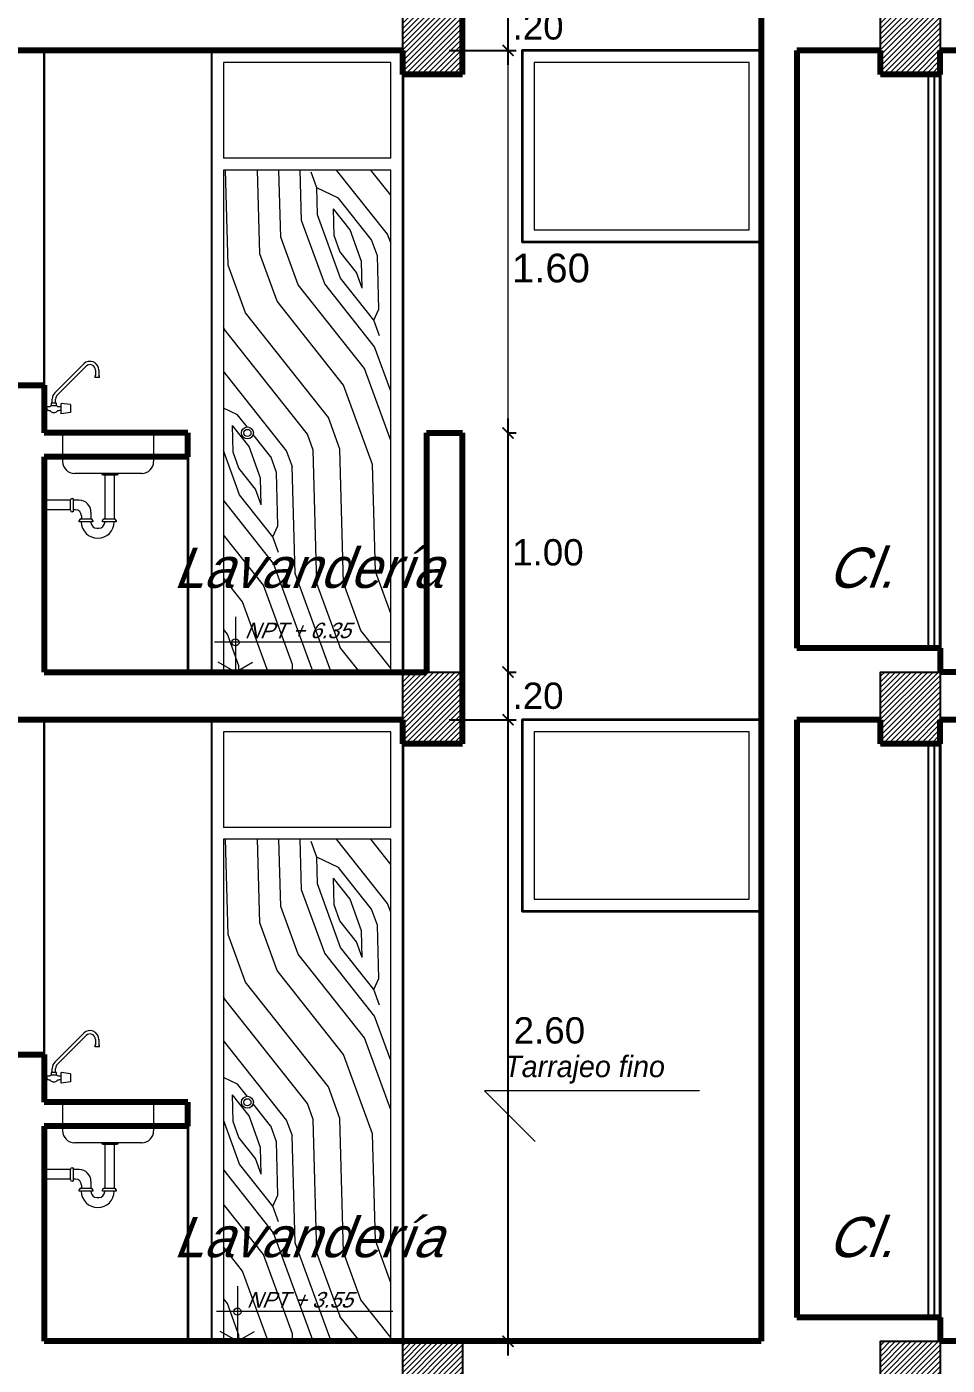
# Model space of a CAD drawing. Header units: millimetres. Extents: x 3779 to 7711, y 1445 to 3132.
# Drawn here: x 3951.95 to 3955.8, y 1475.88 to 1481.48 of the extents above; entities that cross this region are included whole.
import ezdxf

# ---------------------------------------------------------------- set-up
doc = ezdxf.new("R2010")
doc.units = ezdxf.units.MM
doc.header["$PDMODE"] = 3
doc.linetypes.add('HIDDEN', pattern=[9.525, 6.35, -3.175])
for name, color, linetype, lineweight in [('cotas', 7, 'Continuous', 5), ('pluma 1', 1, 'Continuous', 9), ('pluma 1.5', 14, 'Continuous', 15), ('pluma 2.5', 30, 'Continuous', 25), ('pluma 3', 251, 'Continuous', 30), ('pluma 3.5', 253, 'Continuous', 35), ('pluma 4', 34, 'Continuous', 40), ('pluma 8', 98, 'Continuous', 80), ('proyecciones', 32, 'HIDDEN', 9), ('SANITARIOS', 40, 'Continuous', 9), ('TEXTO', 7, 'Continuous', 9), ('TEXTURAS', 35, 'Continuous', 5)]:
    doc.layers.add(name, color=color, linetype=linetype, lineweight=lineweight)
doc.styles.add('nombreambiente', font='stylu.ttf', dxfattribs={"oblique": 20})
doc.styles.get("Standard").update_dxf_attribs({"font": 'arial.ttf'})
doc.dimstyles.new('INTERIOR', dxfattribs={"dimtxt": 0.11, "dimasz": 0.0465, "dimexe": 0.0345, "dimexo": 0.195, "dimgap": 0.0295, "dimtad": 2, "dimtih": 1, "dimtoh": 1, "dimzin": 4, "dimdsep": 46, "dimtxsty": 'Standard', "dimblk": 'ARCHTICK', "dimcen": 0, "dimdle": 0.06, "dimclrd": 256, "dimclre": 256, "dimclrt": 256, "dimadec": 0, "dimazin": 0, "dimtfac": 1, "dimtmove": 0, "dimatfit": 3, "dimldrblk": 'ARCHTICK', "dimfxl": 0.0345, "dimtolj": 1, "dimtzin": 0, "dimlwe": 25, "dimarcsym": 0})

# ---------------------------------------------------------------- blocks, each defined once
blk = doc.blocks.new('ttryt')
at = {"layer": 'pluma 1'}
for p, q in [((1118.6396, 393.5141), (1118.6396, 393.2829)), ((1119.2894, 393.4071), (1118.5516, 393.4071)), ((1118.6396, 393.2829), (1118.5676, 393.3244)), ((1118.6396, 393.2829), (1118.7115, 393.3244))]:
    blk.add_line(p, q, dxfattribs=at)
at = {"layer": 'pluma 1', "linetype": 'Continuous'}
blk.add_circle((1118.6396, 393.4071), 0.015, dxfattribs=at)
blk = doc.blocks.new('_ArchTick')
at = {"color": 0, "linetype": 'ByBlock', "lineweight": 40, "const_width": 0.15}
blk.add_lwpolyline([(-0.5, -0.5), (0.5, 0.5)], dxfattribs=at)
blk = doc.blocks.new('*D839')
at = {"layer": 'cotas', "lineweight": -2, "transparency": 16777216}
blk.add_line((3953.9617, 1475.9228), (3953.9617, 1478.6428), dxfattribs=at)
at = {"layer": 'cotas', "lineweight": 25, "transparency": 16777216}
for p, q in [((3953.7157, 1478.5828), (3953.9962, 1478.5828)), ((3953.7157, 1475.9828), (3953.9962, 1475.9828))]:
    blk.add_line(p, q, dxfattribs=at)
at = {"layer": 'Defpoints', "color": 0, "transparency": 16777216}
for p in [(3953.5207, 1478.5828), (3953.9617, 1478.5828), (3953.5207, 1475.9828)]:
    blk.add_point(p, dxfattribs=at)
at = {"layer": 'cotas', "lineweight": -2, "transparency": 16777216, "xscale": 0.04649999999999999, "yscale": 0.04649999999999999, "zscale": 0.04649999999999999}
for p, rotation in [((3953.9617, 1478.5828), 90), ((3953.9617, 1475.9828), 270)]:
    blk.add_blockref('_ArchTick', p, dxfattribs=dict(at, rotation=rotation))
at = {"layer": 'cotas', "transparency": 16777216, "insert": (3954.1348, 1477.2828), "char_height": 0.11, "attachment_point": 5}
blk.add_mtext('\\A1;2.60', dxfattribs=at)
blk = doc.blocks.new('*D840')
at = {"layer": 'cotas', "lineweight": -2, "transparency": 16777216}
blk.add_line((3953.9617, 1478.5228), (3953.9617, 1478.8428), dxfattribs=at)
at = {"layer": 'cotas', "lineweight": 25, "transparency": 16777216}
for p, q in [((3953.9657, 1478.7828), (3953.9962, 1478.7828)), ((3953.7157, 1478.5828), (3953.9962, 1478.5828))]:
    blk.add_line(p, q, dxfattribs=at)
at = {"layer": 'Defpoints', "color": 0, "transparency": 16777216}
for p in [(3953.7707, 1478.7828), (3953.9617, 1478.7828), (3953.5207, 1478.5828)]:
    blk.add_point(p, dxfattribs=at)
at = {"layer": 'cotas', "lineweight": -2, "transparency": 16777216, "xscale": 0.04649999999999999, "yscale": 0.04649999999999999, "zscale": 0.04649999999999999}
for p, rotation in [((3953.9617, 1478.7828), 90), ((3953.9617, 1478.5828), 270)]:
    blk.add_blockref('_ArchTick', p, dxfattribs=dict(at, rotation=rotation))
at = {"layer": 'cotas', "transparency": 16777216, "insert": (3954.0874, 1478.6828), "char_height": 0.11, "attachment_point": 5}
blk.add_mtext('\\A1;.20', dxfattribs=at)
blk = doc.blocks.new('*D841')
at = {"layer": 'cotas', "lineweight": -2, "transparency": 16777216}
blk.add_line((3953.9617, 1478.7228), (3953.9617, 1479.8428), dxfattribs=at)
at = {"layer": 'cotas', "lineweight": 25, "transparency": 16777216}
for p, q in [((3953.9657, 1479.7828), (3953.9962, 1479.7828)), ((3953.9657, 1478.7828), (3953.9962, 1478.7828))]:
    blk.add_line(p, q, dxfattribs=at)
at = {"layer": 'Defpoints', "color": 0, "transparency": 16777216}
for p in [(3953.7707, 1479.7828), (3953.9617, 1479.7828), (3953.7707, 1478.7828)]:
    blk.add_point(p, dxfattribs=at)
at = {"layer": 'cotas', "lineweight": -2, "transparency": 16777216, "xscale": 0.04649999999999999, "yscale": 0.04649999999999999, "zscale": 0.04649999999999999}
for p, rotation in [((3953.9617, 1479.7828), 90), ((3953.9617, 1478.7828), 270)]:
    blk.add_blockref('_ArchTick', p, dxfattribs=dict(at, rotation=rotation))
at = {"layer": 'cotas', "transparency": 16777216, "insert": (3954.1287, 1479.2828), "char_height": 0.11, "attachment_point": 5}
blk.add_mtext('\\A1;1.00', dxfattribs=at)
blk = doc.blocks.new('*D842')
at = {"layer": 'cotas', "lineweight": -2, "transparency": 16777216}
blk.add_line((3953.9617, 1481.3228), (3953.9617, 1481.6428), dxfattribs=at)
at = {"layer": 'cotas', "lineweight": 25, "transparency": 16777216}
for p, q in [((3953.9657, 1481.5828), (3953.9962, 1481.5828)), ((3953.7157, 1481.3828), (3953.9962, 1481.3828))]:
    blk.add_line(p, q, dxfattribs=at)
at = {"layer": 'Defpoints', "color": 0, "transparency": 16777216}
for p in [(3953.7707, 1481.5828), (3953.9617, 1481.5828), (3953.5207, 1481.3828)]:
    blk.add_point(p, dxfattribs=at)
at = {"layer": 'cotas', "lineweight": -2, "transparency": 16777216, "xscale": 0.04649999999999999, "yscale": 0.04649999999999999, "zscale": 0.04649999999999999}
for p, rotation in [((3953.9617, 1481.5828), 90), ((3953.9617, 1481.3828), 270)]:
    blk.add_blockref('_ArchTick', p, dxfattribs=dict(at, rotation=rotation))
at = {"layer": 'cotas', "transparency": 16777216, "insert": (3954.0874, 1481.4828), "char_height": 0.11, "attachment_point": 5}
blk.add_mtext('\\A1;.20', dxfattribs=at)
blk = doc.blocks.new('*D846')
at = {"layer": 'cotas', "lineweight": -2, "transparency": 16777216}
for p, q in [((3955.8795, 1476.0828), (3955.8795, 1476.1293)), ((3955.8795, 1476.1293), (3956.1013, 1476.1293)), ((3955.8795, 1475.9228), (3955.8795, 1476.0828))]:
    blk.add_line(p, q, dxfattribs=at)
at = {"layer": 'cotas', "lineweight": 25, "transparency": 16777216}
for p, q in [((3955.9657, 1476.0828), (3955.914, 1476.0828)), ((3955.9657, 1475.9828), (3955.914, 1475.9828))]:
    blk.add_line(p, q, dxfattribs=at)
at = {"layer": 'Defpoints', "color": 0, "transparency": 16777216}
for p in [(3955.7707, 1476.0828), (3955.8795, 1476.0828), (3955.7707, 1475.9828)]:
    blk.add_point(p, dxfattribs=at)
at = {"layer": 'cotas', "lineweight": -2, "transparency": 16777216, "xscale": 0.04649999999999999, "yscale": 0.04649999999999999, "zscale": 0.04649999999999999}
for p, rotation in [((3955.8795, 1476.0828), 90), ((3955.8795, 1475.9828), 270)]:
    blk.add_blockref('_ArchTick', p, dxfattribs=dict(at, rotation=rotation))
at = {"layer": 'cotas', "transparency": 16777216, "insert": (3956.0052, 1476.0436), "char_height": 0.11, "attachment_point": 5}
blk.add_mtext('\\A1;.10', dxfattribs=at)
blk = doc.blocks.new('*D680')
at = {"layer": 'cotas', "lineweight": -2, "transparency": 16777216}
for p, q in [((3955.8795, 1478.8813), (3955.8795, 1478.9278)), ((3955.8795, 1478.9278), (3956.1013, 1478.9278)), ((3955.8795, 1478.7213), (3955.8795, 1478.8813))]:
    blk.add_line(p, q, dxfattribs=at)
at = {"layer": 'cotas', "lineweight": 25, "transparency": 16777216}
for p, q in [((3955.9657, 1478.8813), (3955.914, 1478.8813)), ((3955.9657, 1478.7813), (3955.914, 1478.7813))]:
    blk.add_line(p, q, dxfattribs=at)
at = {"layer": 'Defpoints', "color": 0, "transparency": 16777216}
for p in [(3955.7707, 1478.8813), (3955.8795, 1478.8813), (3955.7707, 1478.7813)]:
    blk.add_point(p, dxfattribs=at)
at = {"layer": 'cotas', "lineweight": -2, "transparency": 16777216, "xscale": 0.04649999999999999, "yscale": 0.04649999999999999, "zscale": 0.04649999999999999}
for p, rotation in [((3955.8795, 1478.8813), 90), ((3955.8795, 1478.7813), 270)]:
    blk.add_blockref('_ArchTick', p, dxfattribs=dict(at, rotation=rotation))
at = {"layer": 'cotas', "transparency": 16777216, "insert": (3956.0052, 1478.8421), "char_height": 0.11, "attachment_point": 5}
blk.add_mtext('\\A1;.10', dxfattribs=at)

msp = doc.modelspace()

# ---------------------------------------------------------------- hatches: boundary and pattern name
at = {"layer": 'TEXTURAS'}
h = msp.add_hatch(dxfattribs=at)
h.set_pattern_fill('LINE', color=256, scale=0.005, angle=45)
h.set_pattern_definition([(45, (-204.121848, 133.283055), (-0.01122532015, 0.01122532015), [])])
h.paths.add_polyline_path([(3953.7707, 1481.5828), (3953.6707, 1481.5828), (3953.5207, 1481.5828), (3953.5207, 1481.2828), (3953.7707, 1481.2828), (3953.7707, 1481.3828)])
h = msp.add_hatch(dxfattribs=at)
h.set_pattern_fill('LINE', color=256, scale=0.005, angle=45)
h.set_pattern_definition([(45, (-202.121848, 133.283055), (-0.01122532015, 0.01122532015), [])])
h.paths.add_polyline_path([(3955.7707, 1481.5828), (3955.6707, 1481.5828), (3955.5207, 1481.5828), (3955.5207, 1481.2828), (3955.7707, 1481.2828), (3955.7707, 1481.3828)])
h = msp.add_hatch(dxfattribs=at)
h.set_pattern_fill('WOODFACE', color=256, angle=65, pattern_type=2)
h.set_pattern_definition([(65, (-104.6108, 49.1613), (-0.48368953, 1.32892605), [0.05, -0.95]), (155, (-104.7589, 49.6717), (-1.32892605, -0.48368953), [0.1, -0.9]), (110, (-104.7528, 49.4482), (-0.90630779, 0.42261826), [0.0707, -0.2121, 0.0707, -0.1414, 0.495, -0.42431356]), (110, (-104.5866, 49.0948), (-0.90630779, 0.42261826), [0.07071, -0.14142, 0.07071, -1.13137356]), (110, (-104.5293, 49.4543), (-0.90630779, 0.42261826), [0.07071, -1.34350356]), (110, (-104.4417, 49.5238), (-0.90630779, 0.42261826), [0.07071, -1.34350356]), (110, (-104.59574, 49.4301), (-0.90630779, 0.42261826), [0.07071, -1.34350356]), (110, (-104.6622, 49.4059), (-0.90630779, 0.42261826), [0.14142, -1.27279356]), (110, (-105.2363, 49.94945), (-0.90630779, 0.42261826), [0.14142, -1.27279356]), (110, (-104.7498, 49.3364), (-0.90630779, 0.42261826), [0.28284, -1.13137356]), (110, (-104.8162, 49.3122), (-0.90630779, 0.42261826), [0.28284, -1.13137356]), (110, (-104.8134, 50.0281), (-0.90630779, 0.42261826), [0.28284, -1.13137356]), (110, (-104.928, 49.3092), (-0.90630779, 0.42261826), [0.212132, -1.20208156]), (110, (-105.14845, 49.1913), (-0.90630779, 0.42261826), [0.212132, -1.20208156]), (110, (-105.01555, 49.2397), (-0.90630779, 0.42261826), [0.212132, -1.20208156]), (110, (-105.01274, 49.95556), (-0.90630779, 0.42261826), [0.3535534, -1.06066016]), (110, (-105.1003, 49.88606), (-0.90630779, 0.42261826), [0.3535534, -1.06066016]), (110, (-104.8315, 49.871), (-0.90630779, 0.42261826), [0.49497475, -0.91923882]), (91.565051, (-104.65914, 49.29415), (0.42261826, 0.906307787), [0.1118034, -2.12426458]), (91.565051, (-104.8465, 49.6022), (0.42261826, 0.906307787), [0.1118034, -2.12426458]), (91.565051, (-104.777, 49.5146), (0.42261826, 0.906307787), [0.1118034, -2.12426458]), (91.565051, (-104.58964, 49.20657), (0.42261826, 0.906307787), [0.2236068, -2.01246118]), (91.565051, (-104.91295, 49.578), (0.42261826, 0.906307787), [0.3354102, -1.90065778]), (91.565051, (-105.00053, 49.5085), (0.42261826, 0.906307787), [0.4472136, -1.78885438]), (91.565051, (-105.0881, 49.439), (0.42261826, 0.906307787), [0.4472136, -1.78885438]), (91.565051, (-105.4234, 49.42985), (0.42261826, 0.906307787), [0.4472136, -1.78885438]), (91.565051, (-105.33276, 49.3876), (0.42261826, 0.906307787), [0.559017, -1.67705098]), (91.565051, (-105.221, 49.39064), (0.42261826, 0.906307787), [0.559017, -1.67705098]), (128.434949, (-104.71056, 49.5388), (-0.906307787, 0.42261826), [0.1118034, -2.12426458]), (128.434949, (-104.6833, 49.3606), (-0.906307787, 0.42261826), [0.1118034, -2.12426458]), (128.434949, (-104.61077, 49.16125), (-0.906307787, 0.42261826), [0.2236068, -2.01246118]), (128.434949, (-104.61993, 49.49654), (-0.906307787, 0.42261826), [0.2236068, -2.01246118]), (128.434949, (-104.6077, 49.0495), (-0.906307787, 0.42261826), [0.3354102, -1.90065778]), (128.434949, (-104.64998, 48.95886), (-0.906307787, 0.42261826), [0.4472136, -1.78885438]), (128.434949, (-104.31493, 49.79567), (-0.906307787, 0.42261826), [0.4472136, -1.78885438]), (128.434949, (-104.5535, 49.52072), (-0.906307787, 0.42261826), [0.4472136, -1.78885438]), (128.434949, (-104.37833, 49.65972), (-0.906307787, 0.42261826), [0.559017, -1.67705098]), (128.434949, (-104.4659, 49.59022), (-0.906307787, 0.42261826), [0.559017, -1.67705098])])
h.paths.add_polyline_path([(3953.4707, 1480.8828), (3952.7707, 1480.8828), (3952.7707, 1478.7828), (3953.4707, 1478.7828)])
h.paths.add_polyline_path([(3952.8957, 1479.7828, -1), (3952.8457, 1479.7828, -1)], flags=16)
h.paths.add_polyline_path([(3952.8857, 1479.7828, -1), (3952.8557, 1479.7828, -1)], flags=0)
h = msp.add_hatch(dxfattribs=at)
h.set_pattern_fill('LINE', color=256, scale=0.005, angle=45)
h.set_pattern_definition([(45, (-204.121848, 130.483055), (-0.01122532015, 0.01122532015), [])])
h.paths.add_polyline_path([(3953.7707, 1478.7828), (3953.6707, 1478.7828), (3953.5207, 1478.7828), (3953.5207, 1478.4828), (3953.7707, 1478.4828), (3953.7707, 1478.5828)])
h = msp.add_hatch(dxfattribs=at)
h.set_pattern_fill('LINE', color=256, scale=0.005, angle=45)
h.set_pattern_definition([(45, (-202.121848, 130.483055), (-0.01122532015, 0.01122532015), [])])
h.paths.add_polyline_path([(3955.7707, 1478.7828), (3955.6707, 1478.7828), (3955.5207, 1478.7828), (3955.5207, 1478.4828), (3955.7707, 1478.4828), (3955.7707, 1478.5828)])
h = msp.add_hatch(dxfattribs=at)
h.set_pattern_fill('WOODFACE', color=256, angle=65, pattern_type=2)
h.set_pattern_definition([(65, (-104.6108, 46.3613), (-0.48368953, 1.32892605), [0.05, -0.95]), (155, (-104.7589, 46.8717), (-1.32892605, -0.48368953), [0.1, -0.9]), (110, (-104.7528, 46.6482), (-0.90630779, 0.42261826), [0.0707, -0.2121, 0.0707, -0.1414, 0.495, -0.42431356]), (110, (-104.5866, 46.2948), (-0.90630779, 0.42261826), [0.07071, -0.14142, 0.07071, -1.13137356]), (110, (-104.5293, 46.6543), (-0.90630779, 0.42261826), [0.07071, -1.34350356]), (110, (-104.4417, 46.7238), (-0.90630779, 0.42261826), [0.07071, -1.34350356]), (110, (-104.59574, 46.6301), (-0.90630779, 0.42261826), [0.07071, -1.34350356]), (110, (-104.6622, 46.6059), (-0.90630779, 0.42261826), [0.14142, -1.27279356]), (110, (-105.2363, 47.14945), (-0.90630779, 0.42261826), [0.14142, -1.27279356]), (110, (-104.7498, 46.5364), (-0.90630779, 0.42261826), [0.28284, -1.13137356]), (110, (-104.8162, 46.5122), (-0.90630779, 0.42261826), [0.28284, -1.13137356]), (110, (-104.8134, 47.2281), (-0.90630779, 0.42261826), [0.28284, -1.13137356]), (110, (-104.928, 46.5092), (-0.90630779, 0.42261826), [0.212132, -1.20208156]), (110, (-105.14845, 46.3913), (-0.90630779, 0.42261826), [0.212132, -1.20208156]), (110, (-105.01555, 46.4397), (-0.90630779, 0.42261826), [0.212132, -1.20208156]), (110, (-105.01274, 47.15556), (-0.90630779, 0.42261826), [0.3535534, -1.06066016]), (110, (-105.1003, 47.08606), (-0.90630779, 0.42261826), [0.3535534, -1.06066016]), (110, (-104.8315, 47.071), (-0.90630779, 0.42261826), [0.49497475, -0.91923882]), (91.565051, (-104.65914, 46.49415), (0.42261826, 0.906307787), [0.1118034, -2.12426458]), (91.565051, (-104.8465, 46.8022), (0.42261826, 0.906307787), [0.1118034, -2.12426458]), (91.565051, (-104.777, 46.7146), (0.42261826, 0.906307787), [0.1118034, -2.12426458]), (91.565051, (-104.58964, 46.40657), (0.42261826, 0.906307787), [0.2236068, -2.01246118]), (91.565051, (-104.91295, 46.778), (0.42261826, 0.906307787), [0.3354102, -1.90065778]), (91.565051, (-105.00053, 46.7085), (0.42261826, 0.906307787), [0.4472136, -1.78885438]), (91.565051, (-105.0881, 46.639), (0.42261826, 0.906307787), [0.4472136, -1.78885438]), (91.565051, (-105.4234, 46.62985), (0.42261826, 0.906307787), [0.4472136, -1.78885438]), (91.565051, (-105.33276, 46.5876), (0.42261826, 0.906307787), [0.559017, -1.67705098]), (91.565051, (-105.221, 46.59064), (0.42261826, 0.906307787), [0.559017, -1.67705098]), (128.434949, (-104.71056, 46.7388), (-0.906307787, 0.42261826), [0.1118034, -2.12426458]), (128.434949, (-104.6833, 46.5606), (-0.906307787, 0.42261826), [0.1118034, -2.12426458]), (128.434949, (-104.61077, 46.36125), (-0.906307787, 0.42261826), [0.2236068, -2.01246118]), (128.434949, (-104.61993, 46.69654), (-0.906307787, 0.42261826), [0.2236068, -2.01246118]), (128.434949, (-104.6077, 46.2495), (-0.906307787, 0.42261826), [0.3354102, -1.90065778]), (128.434949, (-104.64998, 46.15886), (-0.906307787, 0.42261826), [0.4472136, -1.78885438]), (128.434949, (-104.31493, 46.99567), (-0.906307787, 0.42261826), [0.4472136, -1.78885438]), (128.434949, (-104.5535, 46.72072), (-0.906307787, 0.42261826), [0.4472136, -1.78885438]), (128.434949, (-104.37833, 46.85972), (-0.906307787, 0.42261826), [0.559017, -1.67705098]), (128.434949, (-104.4659, 46.79022), (-0.906307787, 0.42261826), [0.559017, -1.67705098])])
h.paths.add_polyline_path([(3953.4707, 1478.0828), (3952.7707, 1478.0828), (3952.7707, 1475.9828), (3953.4707, 1475.9828)])
h.paths.add_polyline_path([(3952.8957, 1476.9828, -1), (3952.8457, 1476.9828, -1)], flags=16)
h.paths.add_polyline_path([(3952.8857, 1476.9828, -1), (3952.8557, 1476.9828, -1)], flags=0)
h = msp.add_hatch(dxfattribs=at)
h.set_pattern_fill('LINE', color=256, scale=0.005, angle=45)
h.set_pattern_definition([(45, (-204.121848, 127.683055), (-0.01122532015, 0.01122532015), [])])
h.paths.add_polyline_path([(3953.7707, 1475.9828), (3953.6707, 1475.9828), (3953.5207, 1475.9828), (3953.5207, 1475.6828), (3953.7707, 1475.6828), (3953.7707, 1475.7828)])
h = msp.add_hatch(dxfattribs=at)
h.set_pattern_fill('LINE', color=256, scale=0.005, angle=45)
h.set_pattern_definition([(45, (-202.121848, 127.683055), (-0.01122532015, 0.01122532015), [])])
h.paths.add_polyline_path([(3955.7707, 1475.9828), (3955.6707, 1475.9828), (3955.5207, 1475.9828), (3955.5207, 1475.6828), (3955.7707, 1475.6828), (3955.7707, 1475.7828)])

# ---------------------------------------------------------------- linework, layer by layer
at = {"layer": 'cotas'}
for p, q in [((3953.9617, 1479.7228), (3953.9617, 1481.4428)), ((3955.0207, 1481.3828), (3954.0207, 1481.3828)), ((3955.0207, 1478.5828), (3954.0207, 1478.5828))]:
    msp.add_line(p, q, dxfattribs=at)
at = {"layer": 'cotas', "lineweight": 25}
for p, q in [((3953.7157, 1481.3828), (3953.9962, 1481.3828)), ((3953.9657, 1479.7828), (3953.9962, 1479.7828))]:
    msp.add_line(p, q, dxfattribs=at)
at = {"layer": 'pluma 1'}
for p, q in [((3953.4707, 1480.9328), (3952.7707, 1480.9328)), ((3953.4707, 1480.8828), (3952.7707, 1480.8828)), ((3953.4707, 1478.1328), (3952.7707, 1478.1328)), ((3953.4707, 1478.0828), (3952.7707, 1478.0828))]:
    msp.add_line(p, q, dxfattribs=at)
for points in [[(3953.4707, 1480.9328), (3953.4707, 1481.2828), (3953.4707, 1481.3328), (3952.7707, 1481.3328), (3952.7707, 1480.9328)], [(3952.7707, 1480.8828), (3952.7707, 1478.7828), (3953.4707, 1478.7828), (3953.4707, 1480.8828)], [(3953.4707, 1478.1328), (3953.4707, 1478.4828), (3953.4707, 1478.5328), (3952.7707, 1478.5328), (3952.7707, 1478.1328)], [(3952.7707, 1478.0828), (3952.7707, 1475.9828), (3953.4707, 1475.9828), (3953.4707, 1478.0828)]]:
    msp.add_lwpolyline(points, dxfattribs=at)
for points in [[(3954.9707, 1481.3328), (3954.0707, 1481.3328), (3954.0707, 1480.6328), (3954.9707, 1480.6328)], [(3954.9707, 1478.5328), (3954.0707, 1478.5328), (3954.0707, 1477.8328), (3954.9707, 1477.8328)]]:
    msp.add_lwpolyline(points, close=True, dxfattribs=at)
for centre, radius in [((3952.8707, 1479.7828), 0.025), ((3952.8707, 1479.7828), 0.015), ((3952.8707, 1476.9828), 0.025), ((3952.8707, 1476.9828), 0.015)]:
    msp.add_circle(centre, radius, dxfattribs=at)
at = {"layer": 'pluma 1.5'}
for p, q in [((3952.0973, 1479.6828), (3952.0973, 1479.6635)), ((3952.4782, 1479.6828), (3952.4782, 1479.6635)), ((3952.0973, 1476.8828), (3952.0973, 1476.8635)), ((3952.4782, 1476.8828), (3952.4782, 1476.8635))]:
    msp.add_line(p, q, dxfattribs=at)
at = {"layer": 'pluma 2.5'}
for p, q in [((3952.7207, 1481.3828), (3952.7207, 1478.7828)), ((3955.7207, 1481.2828), (3955.7207, 1478.8828)), ((3955.7457, 1481.2828), (3955.7457, 1478.8828)), ((3952.7207, 1478.5828), (3952.7207, 1475.9828)), ((3955.7207, 1478.4828), (3955.7207, 1476.0828)), ((3955.7457, 1478.4828), (3955.7457, 1476.0828))]:
    msp.add_line(p, q, dxfattribs=at)
for points in [[(3953.7707, 1481.2828), (3953.5207, 1481.2828), (3953.5207, 1481.5828), (3953.7707, 1481.5828)], [(3955.7707, 1481.2828), (3955.5207, 1481.2828), (3955.5207, 1481.5828), (3955.7707, 1481.5828)], [(3953.7707, 1478.4828), (3953.5207, 1478.4828), (3953.5207, 1478.7828), (3953.7707, 1478.7828)], [(3955.7707, 1478.4828), (3955.5207, 1478.4828), (3955.5207, 1478.7828), (3955.7707, 1478.7828)], [(3953.7707, 1475.6828), (3953.5207, 1475.6828), (3953.5207, 1475.9828), (3953.7707, 1475.9828)], [(3955.7707, 1475.6828), (3955.5207, 1475.6828), (3955.5207, 1475.9828), (3955.7707, 1475.9828)]]:
    msp.add_lwpolyline(points, close=True, dxfattribs=at)
at = {"layer": 'pluma 3'}
for p, q in [((3952.0207, 1479.9828), (3952.0207, 1481.3828)), ((3952.0207, 1477.1828), (3952.0207, 1478.5828))]:
    msp.add_line(p, q, dxfattribs=at)
at = {"layer": 'pluma 3.5'}
for p, q in [((3953.5207, 1481.2828), (3953.5207, 1478.7828)), ((3952.6207, 1479.6828), (3952.6207, 1478.7828)), ((3953.5207, 1478.4828), (3953.5207, 1475.9828)), ((3952.6207, 1476.8828), (3952.6207, 1475.9828))]:
    msp.add_line(p, q, dxfattribs=at)
for points in [[(3955.0207, 1481.3828), (3954.0207, 1481.3828), (3954.0207, 1480.5828), (3955.0207, 1480.5828)], [(3955.0207, 1478.5828), (3954.0207, 1478.5828), (3954.0207, 1477.7828), (3955.0207, 1477.7828)]]:
    msp.add_lwpolyline(points, close=True, dxfattribs=at)
at = {"layer": 'pluma 4'}
for p, q in [((3955.7707, 1481.2828), (3955.7707, 1478.8828)), ((3955.7707, 1478.4828), (3955.7707, 1476.0828))]:
    msp.add_line(p, q, dxfattribs=at)
at = {"layer": 'pluma 8'}
for p, q in [((3955.0207, 1485.3828), (3955.0207, 1475.9828)), ((3953.7707, 1481.2828), (3953.7707, 1482.5828)), ((3953.5207, 1481.3828), (3950.4207, 1481.3828)), ((3953.5207, 1481.2828), (3953.5207, 1481.3824)), ((3955.1707, 1481.3828), (3955.1707, 1478.8828)), ((3955.5207, 1481.3828), (3955.1707, 1481.3828)), ((3955.5207, 1481.2828), (3955.5207, 1481.3824)), ((3958.0207, 1481.3828), (3955.7707, 1481.3828)), ((3955.7707, 1481.2828), (3955.7707, 1481.3828)), ((3953.7707, 1481.2828), (3953.5207, 1481.2828)), ((3955.7707, 1481.2828), (3955.5207, 1481.2828)), ((3951.8707, 1479.9828), (3952.0207, 1479.9828)), ((3952.0207, 1479.9828), (3952.0207, 1479.7828)), ((3952.6207, 1479.7828), (3952.0207, 1479.7828)), ((3952.6207, 1479.6828), (3952.6207, 1479.7828)), ((3953.6207, 1479.7828), (3953.6207, 1478.7828)), ((3953.6207, 1479.7828), (3953.7707, 1479.7828)), ((3953.7707, 1478.4828), (3953.7707, 1479.7828)), ((3952.0207, 1479.6828), (3952.0207, 1478.7828)), ((3952.6207, 1479.6828), (3952.0207, 1479.6828)), ((3955.7707, 1478.8828), (3955.1707, 1478.8828)), ((3955.7707, 1478.8828), (3955.7707, 1478.7828)), ((3952.0207, 1478.7828), (3953.6207, 1478.7828)), ((3958.1207, 1478.7828), (3955.7707, 1478.7828)), ((3953.5207, 1478.5828), (3950.4207, 1478.5828)), ((3953.5207, 1478.4828), (3953.5207, 1478.5824)), ((3955.5207, 1478.5828), (3955.1707, 1478.5828)), ((3955.1707, 1478.5828), (3955.1707, 1476.0828)), ((3955.5207, 1478.4828), (3955.5207, 1478.5824)), ((3958.0207, 1478.5828), (3955.7707, 1478.5828)), ((3955.7707, 1478.4828), (3955.7707, 1478.5828)), ((3953.7707, 1478.4828), (3953.5207, 1478.4828)), ((3955.7707, 1478.4828), (3955.5207, 1478.4828)), ((3951.8707, 1477.1828), (3952.0207, 1477.1828)), ((3952.0207, 1477.1828), (3952.0207, 1476.9828)), ((3952.6207, 1476.9828), (3952.0207, 1476.9828)), ((3952.6207, 1476.8828), (3952.6207, 1476.9828)), ((3952.0207, 1476.8828), (3952.0207, 1475.9828)), ((3952.6207, 1476.8828), (3952.0207, 1476.8828)), ((3955.7707, 1476.0828), (3955.1707, 1476.0828)), ((3955.7707, 1476.0828), (3955.7707, 1475.9828)), ((3955.0207, 1475.9828), (3952.0207, 1475.9828)), ((3958.1207, 1475.9828), (3955.7707, 1475.9828))]:
    msp.add_line(p, q, dxfattribs=at)
at = {"layer": 'proyecciones', "linetype": 'HIDDEN', "ltscale": 0.01}
for p, q in [((3952.0973, 1479.7828), (3952.0973, 1479.6828)), ((3952.4782, 1479.7828), (3952.4782, 1479.6828)), ((3952.0973, 1476.9828), (3952.0973, 1476.8828)), ((3952.4782, 1476.9828), (3952.4782, 1476.8828))]:
    msp.add_line(p, q, dxfattribs=at)
at = {"layer": 'SANITARIOS'}
for p, q in [((3952.0646, 1479.9509), (3952.1855, 1480.0717)), ((3952.0745, 1479.941), (3952.1954, 1480.0618)), ((3952.2511, 1480.0143), (3952.2322, 1480.0143)), ((3952.2346, 1480.0456), (3952.2346, 1480.0248)), ((3952.2486, 1480.0456), (3952.2486, 1480.0248)), ((3952.0538, 1479.9071), (3952.0538, 1479.9247)), ((3952.0678, 1479.9071), (3952.0678, 1479.9247)), ((3952.0907, 1479.8632), (3952.0907, 1479.9067)), ((3952.1308, 1479.9017), (3952.0907, 1479.9067)), ((3952.1308, 1479.9017), (3952.1308, 1479.8681)), ((3952.1308, 1479.8681), (3952.0907, 1479.8632)), ((3952.4282, 1479.6135), (3952.1473, 1479.6135)), ((3952.2734, 1479.6072), (3952.2734, 1479.4232)), ((3952.3134, 1479.6072), (3952.3134, 1479.4232)), ((3952.1301, 1479.5015), (3952.0207, 1479.5015)), ((3952.1301, 1479.4592), (3952.1301, 1479.502)), ((3952.1371, 1479.509), (3952.1419, 1479.509)), ((3952.1419, 1479.509), (3952.1419, 1479.4522)), ((3952.166, 1479.5015), (3952.1419, 1479.5015)), ((3952.1301, 1479.4615), (3952.0207, 1479.4615)), ((3952.1419, 1479.4522), (3952.1371, 1479.4522)), ((3952.151, 1479.4615), (3952.1419, 1479.4615)), ((3952.176, 1479.4365), (3952.176, 1479.4232)), ((3952.216, 1479.4515), (3952.216, 1479.4232)), ((3952.1668, 1479.4114), (3952.1668, 1479.4162)), ((3952.2236, 1479.4114), (3952.1668, 1479.4114)), ((3952.1738, 1479.4232), (3952.2166, 1479.4232)), ((3952.216, 1479.4114), (3952.216, 1479.4089)), ((3952.2236, 1479.4162), (3952.2236, 1479.4114)), ((3952.241, 1479.3839), (3952.2484, 1479.3839)), ((3952.2642, 1479.4114), (3952.2642, 1479.4162)), ((3952.321, 1479.4114), (3952.2642, 1479.4114)), ((3952.2712, 1479.4232), (3952.314, 1479.4232)), ((3952.2734, 1479.4114), (3952.2734, 1479.4089)), ((3952.321, 1479.4162), (3952.321, 1479.4114)), ((3952.0646, 1477.1509), (3952.1855, 1477.2717)), ((3952.0745, 1477.141), (3952.1954, 1477.2618)), ((3952.2511, 1477.2143), (3952.2322, 1477.2143)), ((3952.2346, 1477.2456), (3952.2346, 1477.2248)), ((3952.2486, 1477.2456), (3952.2486, 1477.2248)), ((3952.0538, 1477.1071), (3952.0538, 1477.1247)), ((3952.0678, 1477.1071), (3952.0678, 1477.1247)), ((3952.0907, 1477.0632), (3952.0907, 1477.1067)), ((3952.1308, 1477.1017), (3952.0907, 1477.1067)), ((3952.1308, 1477.1017), (3952.1308, 1477.0681)), ((3952.1308, 1477.0681), (3952.0907, 1477.0632)), ((3952.4282, 1476.8135), (3952.1473, 1476.8135)), ((3952.2734, 1476.8072), (3952.2734, 1476.6232)), ((3952.3134, 1476.8072), (3952.3134, 1476.6232)), ((3952.1301, 1476.7015), (3952.0207, 1476.7015)), ((3952.1301, 1476.6592), (3952.1301, 1476.702)), ((3952.1371, 1476.709), (3952.1419, 1476.709)), ((3952.1419, 1476.709), (3952.1419, 1476.6522)), ((3952.166, 1476.7015), (3952.1419, 1476.7015)), ((3952.1301, 1476.6615), (3952.0207, 1476.6615)), ((3952.1419, 1476.6522), (3952.1371, 1476.6522)), ((3952.151, 1476.6615), (3952.1419, 1476.6615)), ((3952.176, 1476.6365), (3952.176, 1476.6232)), ((3952.216, 1476.6515), (3952.216, 1476.6232)), ((3952.1668, 1476.6114), (3952.1668, 1476.6162)), ((3952.2236, 1476.6114), (3952.1668, 1476.6114)), ((3952.1738, 1476.6232), (3952.2166, 1476.6232)), ((3952.216, 1476.6114), (3952.216, 1476.6089)), ((3952.2236, 1476.6162), (3952.2236, 1476.6114)), ((3952.241, 1476.5839), (3952.2484, 1476.5839)), ((3952.2642, 1476.6114), (3952.2642, 1476.6162)), ((3952.321, 1476.6114), (3952.2642, 1476.6114)), ((3952.2712, 1476.6232), (3952.314, 1476.6232)), ((3952.2734, 1476.6114), (3952.2734, 1476.6089)), ((3952.321, 1476.6162), (3952.321, 1476.6114))]:
    msp.add_line(p, q, dxfattribs=at)
for points in [[(3952.0716, 1479.9071), (3952.05, 1479.9071), (3952.05, 1479.8978), (3952.0716, 1479.8978)], [(3952.3302, 1479.6135), (3952.2611, 1479.6135), (3952.2611, 1479.6087), (3952.3302, 1479.6087)], [(3952.0716, 1477.1071), (3952.05, 1477.1071), (3952.05, 1477.0978), (3952.0716, 1477.0978)], [(3952.3302, 1476.8135), (3952.2611, 1476.8135), (3952.2611, 1476.8087), (3952.3302, 1476.8087)]]:
    msp.add_lwpolyline(points, close=True, dxfattribs=at)
for points in [[(3952.2664, 1479.6087), (3952.2664, 1479.6072), (3952.323, 1479.6072), (3952.323, 1479.6087)], [(3952.2664, 1476.8087), (3952.2664, 1476.8072), (3952.323, 1476.8072), (3952.323, 1476.8087)]]:
    msp.add_lwpolyline(points, dxfattribs=at)
for centre, radius, start, end in [((3952.2116, 1480.0456), 0.037, 0, 135), ((3952.2116, 1480.0456), 0.023, 0, 135), ((3952.2416, 1480.0176), 0.00999, 134.4577, 199.4712), ((3952.2416, 1480.0176), 0.00999, 340.5288, 45.5423), ((3952.0908, 1479.9247), 0.037, 135, 180), ((3952.0908, 1479.9247), 0.023, 135, 180), ((3952.0336, 1479.9885), 0.095, 268.0237, 276.8288), ((3952.0446, 1479.8971), 0.003, 276.8288, 322.7687), ((3952.0446, 1479.8971), 0.003, 276.8288, 322.7687), ((3952.0607, 1479.8849), 0.0172, 128.3155, 142.7687), ((3952.0607, 1479.8849), 0.0172, 37.2313, 50.5854), ((3952.0768, 1479.8971), 0.003, 217.2313, 263.1712), ((3952.0877, 1479.9885), 0.095, 263.1712, 271.9763), ((3952.0336, 1479.7813), 0.095, 83.1712, 91.9763), ((3952.0446, 1479.8727), 0.003, 37.2313, 83.1712), ((3952.0607, 1479.8849), 0.0172, 217.2313, 322.7687), ((3952.0768, 1479.8727), 0.003, 96.8288, 142.7687), ((3952.0877, 1479.7813), 0.095, 88.0237, 96.8288), ((3952.1473, 1479.6635), 0.05, 180, 270), ((3952.4282, 1479.6635), 0.05, 270, 360), ((3952.1371, 1479.502), 0.007, 90, 180), ((3952.166, 1479.4515), 0.05, 0, 90), ((3952.1371, 1479.4592), 0.007, 180, 270), ((3952.151, 1479.4365), 0.025, 0, 90), ((3952.1738, 1479.4162), 0.007, 90, 180), ((3952.2444, 1479.4114), 0.069, 180, 0), ((3952.241, 1479.4089), 0.025, 180, 270), ((3952.2166, 1479.4162), 0.007, 0, 90), ((3952.2484, 1479.4089), 0.025, 270, 0), ((3952.2712, 1479.4162), 0.007, 90, 180), ((3952.314, 1479.4162), 0.007, 0, 90), ((3952.2116, 1477.2456), 0.037, 0, 135), ((3952.2116, 1477.2456), 0.023, 0, 135), ((3952.2416, 1477.2176), 0.00999, 134.4577, 199.4712), ((3952.2416, 1477.2176), 0.00999, 340.5288, 45.5423), ((3952.0908, 1477.1247), 0.037, 135, 180), ((3952.0908, 1477.1247), 0.023, 135, 180), ((3952.0336, 1477.1885), 0.095, 268.0237, 276.8288), ((3952.0446, 1477.0971), 0.003, 276.8288, 322.7687), ((3952.0446, 1477.0971), 0.003, 276.8288, 322.7687), ((3952.0607, 1477.0849), 0.0172, 128.3155, 142.7687), ((3952.0607, 1477.0849), 0.0172, 37.2313, 50.5854), ((3952.0768, 1477.0971), 0.003, 217.2313, 263.1712), ((3952.0877, 1477.1885), 0.095, 263.1712, 271.9763), ((3952.0336, 1476.9813), 0.095, 83.1712, 91.9763), ((3952.0446, 1477.0727), 0.003, 37.2313, 83.1712), ((3952.0607, 1477.0849), 0.0172, 217.2313, 322.7687), ((3952.0768, 1477.0727), 0.003, 96.8288, 142.7687), ((3952.0877, 1476.9813), 0.095, 88.0237, 96.8288), ((3952.1473, 1476.8635), 0.05, 180, 270), ((3952.4282, 1476.8635), 0.05, 270, 360), ((3952.1371, 1476.702), 0.007, 90, 180), ((3952.166, 1476.6515), 0.05, 0, 90), ((3952.1371, 1476.6592), 0.007, 180, 270), ((3952.151, 1476.6365), 0.025, 0, 90), ((3952.1738, 1476.6162), 0.007, 90, 180), ((3952.2444, 1476.6114), 0.069, 180, 0), ((3952.241, 1476.6089), 0.025, 180, 270), ((3952.2166, 1476.6162), 0.007, 0, 90), ((3952.2484, 1476.6089), 0.025, 270, 0), ((3952.2712, 1476.6162), 0.007, 90, 180), ((3952.314, 1476.6162), 0.007, 0, 90)]:
    msp.add_arc(centre, radius, start, end, dxfattribs=at)
at = {"layer": 'SANITARIOS', "extrusion": (0, 0, -1)}
for centre in [(3952.0207, 1479.8849), (3952.0207, 1477.0849)]:
    msp.add_ellipse(centre, major_axis=(0, 0.035), ratio=0.285714, start_param=0, end_param=3.141593, dxfattribs=at)
at = {"layer": 'TEXTURAS'}
msp.add_lwpolyline([(3954.7625, 1477.0305), (3953.8625, 1477.0305), (3954.0746, 1476.8184)], dxfattribs=at)

# ---------------------------------------------------------------- block references
at = {"layer": 'cotas', "xscale": 0.04649999999999999, "yscale": 0.04649999999999999, "zscale": 0.04649999999999999}
for p, rotation in [((3953.9617, 1481.3828), 90), ((3953.9617, 1479.7828), 270)]:
    msp.add_blockref('_ArchTick', p, dxfattribs=dict(at, rotation=rotation))
at = {"layer": 'pluma 1', "linetype": 'Continuous'}
for p in [(2834.1811, 1085.4999), (2834.1895, 1082.6999)]:
    msp.add_blockref('ttryt', p, dxfattribs=at)

# ---------------------------------------------------------------- texts
at = {"layer": 'cotas', "insert": (3954.1412, 1480.4721), "char_height": 0.12, "attachment_point": 5}
msp.add_mtext('\\A1;1.60', dxfattribs=at)
at = {"layer": 'TEXTO', "attachment_point": 1, "style": 'nombreambiente'}
for s, insert, char_height, width in [('{\\Q21;Lavandería}', (3952.5596, 1479.3027), 0.168, 1.67738), ('{\\Q21;Cl.}', (3955.2974, 1479.3031), 0.168, 1.67738), ('{\\Q23;NPT + 6.35}', (3952.8587, 1478.9891), 0.065, 0.790868), ('{\\Q21;Lavandería}', (3952.5596, 1476.5027), 0.168, 1.67738), ('{\\Q21;Cl.}', (3955.2974, 1476.5031), 0.168, 1.67738), ('{\\Q23;NPT + 3.55}', (3952.8672, 1476.1891), 0.065, 0.790868)]:
    msp.add_mtext(s, dxfattribs=dict(at, insert=insert, char_height=char_height, width=width))
at = {"layer": 'TEXTO', "insert": (3953.9457, 1477.1775), "char_height": 0.0896, "width": 2.293656, "attachment_point": 1}
msp.add_mtext('{\\fStylus BT|b0|i1|c0|p34;\\C7;Tarrajeo fino}', dxfattribs=at)

# ---------------------------------------------------------------- dimensions: what is measured, and where the dimension line sits
at = {"layer": 'cotas'}
for base, p1, p2, picture, middle in [((3953.9617, 1481.5828), (3953.5207, 1481.3828), (3953.7707, 1481.5828), '*D842', (3954.0874, 1481.4828)), ((3953.9617, 1479.7828), (3953.7707, 1478.7828), (3953.7707, 1479.7828), '*D841', (3954.1287, 1479.2828)), ((3953.9617, 1478.7828), (3953.5207, 1478.5828), (3953.7707, 1478.7828), '*D840', (3954.0874, 1478.6828))]:
    dim = msp.add_linear_dim(base=base, p1=p1, p2=p2, angle=90, dimstyle='INTERIOR', override={"dimtmove": 1}, dxfattribs=at)
    dim.commit()
    dim.dimension.update_dxf_attribs({"geometry": picture, "text_midpoint": middle})
for base, p1, p2, picture, middle in [((3955.8795, 1478.8813), (3955.7707, 1478.7813), (3955.7707, 1478.8813), '*D680', (3956.0052, 1478.8421)), ((3953.9617, 1478.5828), (3953.5207, 1475.9828), (3953.5207, 1478.5828), '*D839', (3954.1348, 1477.2828)), ((3955.8795, 1476.0828), (3955.7707, 1475.9828), (3955.7707, 1476.0828), '*D846', (3956.0052, 1476.0436))]:
    dim = msp.add_linear_dim(base=base, p1=p1, p2=p2, angle=90, dimstyle='INTERIOR', dxfattribs=at)
    dim.commit()
    dim.dimension.update_dxf_attribs({"geometry": picture, "text_midpoint": middle})

doc.saveas('drawing.dxf')
